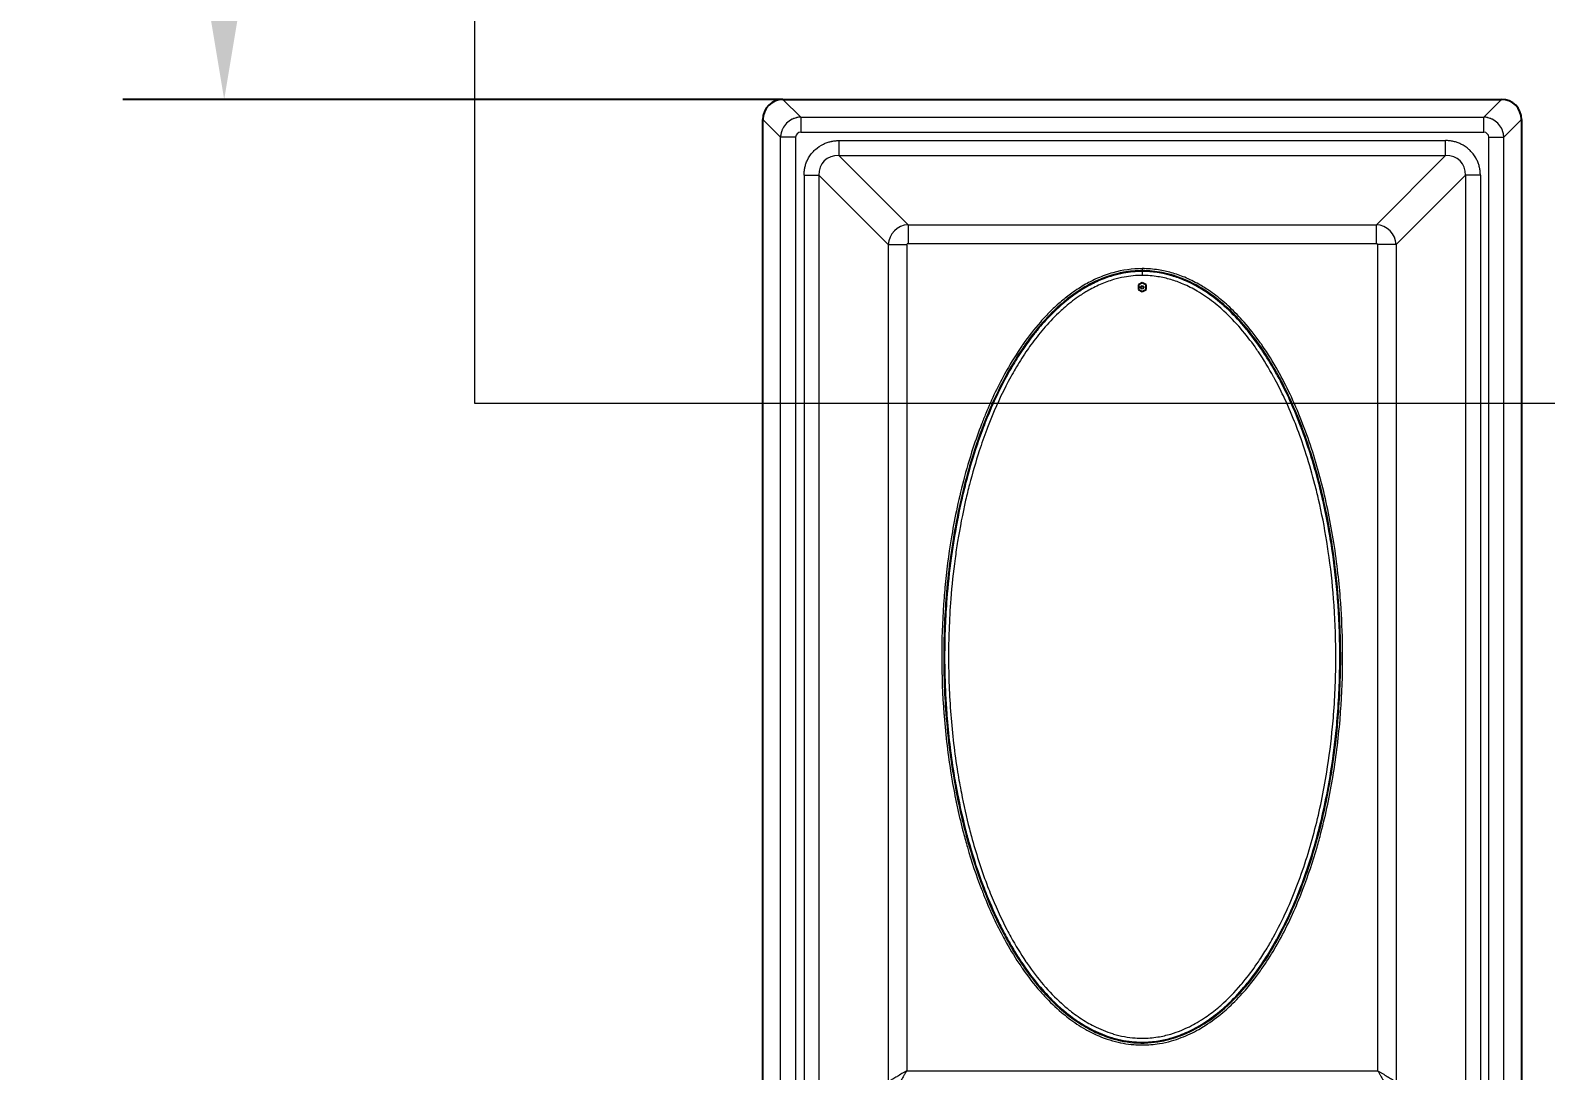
# Model space of a CAD drawing. Header units: millimetres. Extents: x 0 to 1486, y 0 to 1051.
# Drawn here: x 211.4 to 270.7, y 243 to 283.7 of the extents above; entities that cross this region are included whole.
import ezdxf

# ---------------------------------------------------------------- set-up
doc = ezdxf.new("R2010")
doc.units = ezdxf.units.MM
doc.header["$LTSCALE"] = 1.25
for name, color, linetype, lineweight, true_color in [('Bemaßungen(DIN)', 7, 'Continuous', 5, 0x262659), ('Detailkreislinien(DIN)', 7, 'Continuous', 9, 0x262659), ('Sichtbare Kanten(DIN)', 7, 'Continuous', 25, 0x262659), ('Sichtbare tangentiale Kanten(DIN)', 7, 'Continuous', 15, 0x1a1a3e)]:
    doc.layers.add(name, color=color, linetype=linetype, lineweight=lineweight, true_color=true_color)
doc.styles.add('Aktuell-DINGroßer Text', font='arial.ttf')
doc.dimstyles.new('STANDARD-DIN', dxfattribs={"dimscale": 1.25, "dimtxt": 5.25, "dimasz": 2.5, "dimexe": 3.175, "dimexo": 0, "dimgap": 0.8, "dimtad": 1, "dimrnd": 1e-08, "dimtxsty": 'Aktuell-DINGroßer Text', "dimcen": 0.09, "dimdle": 10, "dimclrd": 256, "dimclre": 256, "dimclrt": 256, "dimazin": 2, "dimtfac": 0.666667, "dimtmove": 0, "dimatfit": 3, "dimfxl": 1, "dimtolj": 1, "dimlwd": 25, "dimlwe": 25, "dimarcsym": 0})

# ---------------------------------------------------------------- blocks, each defined once
blk = doc.blocks.new('2DDetail0')
at = {"layer": 'Detailkreislinien(DIN)', "flags": 128}
blk.add_lwpolyline([(183, 215.291), (226.392, 215.291), (226.392, 353.269), (183, 353.269), (183, 215.291)], dxfattribs=at)
blk = doc.blocks.new('*D81')
at = {"layer": 'Bemaßungen(DIN)', "color": 250, "linetype": 'Continuous', "lineweight": 25, "true_color": 0x3f3f3f, "transparency": 16777216}
for p, q in [((240.826, 298.008), (214.982, 298.008)), ((218.951, 294.883), (218.951, 284.133)), ((240.826, 281.008), (214.982, 281.008))]:
    blk.add_line(p, q, dxfattribs=at)
at = {"layer": 'Bemaßungen(DIN)', "color": 250, "linetype": 'Continuous', "true_color": 0x3f3f3f, "transparency": 16777216}
for points in [[(218.43, 294.883), (219.472, 294.883), (218.951, 298.008)], [(218.43, 284.133), (219.472, 284.133), (218.951, 281.008)]]:
    blk.add_solid(points, dxfattribs=at)
at = {"layer": 'Defpoints', "color": 0, "linetype": 'Continuous', "transparency": 16777216}
for p in [(240.826, 298.008), (218.951, 281.008), (240.826, 281.008)]:
    blk.add_point(p, dxfattribs=at)
at = {"layer": 'Bemaßungen(DIN)', "color": 179, "linetype": 'Continuous', "lineweight": 25, "true_color": 0x262659, "transparency": 16777216, "insert": (211.362, 285.117), "char_height": 6.5625, "attachment_point": 1, "rotation": 90, "style": 'Aktuell-DINGroßer Text'}
blk.add_mtext('\\A1;17', dxfattribs=at)

msp = doc.modelspace()

# ---------------------------------------------------------------- linework, layer by layer
at = {"layer": 'Sichtbare Kanten(DIN)'}
for p, q in [((240.826, 281.008), (268.95, 281.008)), ((240.038, 167.096), (240.038, 280.22)), ((269.738, 280.22), (269.738, 167.096)), ((254.888, 273.831), (254.738, 273.745)), ((254.738, 273.745), (254.738, 273.572)), ((254.738, 273.572), (254.888, 273.485)), ((254.838, 273.687), (254.888, 273.716)), ((254.838, 273.629), (254.838, 273.687)), ((254.888, 273.6), (254.838, 273.629)), ((255.038, 273.745), (254.888, 273.831)), ((254.888, 273.716), (254.938, 273.687)), ((254.938, 273.629), (254.888, 273.6)), ((254.888, 273.485), (255.038, 273.572)), ((254.938, 273.687), (254.938, 273.629)), ((255.038, 273.572), (255.038, 273.745))]:
    msp.add_line(p, q, dxfattribs=at)
for centre, major_axis in [((240.851, 280.196), (-0.583, 0.583)), ((268.926, 280.196), (0.583, 0.583))]:
    msp.add_ellipse(centre, major_axis=major_axis, ratio=0.970288, start_param=5.512866, end_param=7.053504, dxfattribs=at)
at = {"layer": 'Sichtbare tangentiale Kanten(DIN)'}
for p, q in [((240.826, 281.008), (241.52, 280.314)), ((268.95, 281.008), (268.257, 280.314)), ((240.038, 280.22), (240.732, 279.527)), ((241.52, 280.314), (241.52, 279.724)), ((241.52, 280.314), (268.257, 280.314)), ((268.257, 279.724), (268.257, 280.314)), ((269.738, 280.22), (269.045, 279.527)), ((240.732, 167.79), (240.732, 279.527)), ((241.323, 279.527), (240.732, 279.527)), ((241.323, 167.79), (241.323, 279.527)), ((241.52, 279.724), (268.257, 279.724)), ((268.454, 167.79), (268.454, 279.527)), ((268.454, 279.527), (269.045, 279.527)), ((269.045, 167.79), (269.045, 279.527)), ((243.009, 279.396), (243.009, 278.814)), ((243.009, 279.396), (266.767, 279.396)), ((243.009, 278.814), (266.767, 278.814)), ((243.009, 278.814), (245.721, 276.102)), ((266.767, 278.814), (264.056, 276.102)), ((266.767, 278.814), (266.767, 279.396)), ((241.651, 278.037), (242.233, 278.037)), ((241.651, 278.037), (241.651, 241.956)), ((242.233, 278.037), (242.233, 241.956)), ((242.233, 278.037), (244.945, 275.326)), ((267.544, 278.037), (264.832, 275.326)), ((268.126, 278.037), (267.544, 278.037)), ((267.544, 278.037), (267.544, 241.956)), ((268.126, 278.037), (268.126, 241.956)), ((245.721, 276.102), (264.056, 276.102)), ((245.721, 276.102), (245.721, 275.374)), ((264.056, 275.374), (264.056, 276.102)), ((244.945, 275.326), (244.945, 242.538)), ((244.945, 275.326), (245.672, 275.326)), ((245.672, 275.326), (245.672, 242.986)), ((245.721, 275.374), (264.056, 275.374)), ((264.832, 275.326), (264.104, 275.326)), ((264.104, 275.326), (264.104, 242.986)), ((264.832, 275.326), (264.832, 242.538)), ((254.888, 274.385), (254.888, 274.309)), ((254.888, 274.309), (254.888, 274.273)), ((254.888, 274.273), (254.888, 274.119)), ((245.672, 242.986), (264.104, 242.986))]:
    msp.add_line(p, q, dxfattribs=at)
for centre, major_axis, ratio, start_param, end_param in [((241.526, 279.521), (0.146, -0.146), 0.970883, 2.370846, 3.912339), ((268.251, 279.521), (0.146, 0.146), 0.970883, 5.512439, 7.053932), ((243.093, 277.953), (-0.65, 0.65), 0.870843, 5.527084, 7.039287), ((266.683, 277.953), (0.65, 0.65), 0.870843, 5.527084, 7.039287), ((245.724, 275.323), (0.566, 0.566), 0.950188, 0.814511, 2.327081), ((264.053, 275.323), (-0.566, 0.566), 0.950188, 3.956104, 5.468674), ((245.724, 275.323), (-0.0375, 0.0375), 0.943242, 5.526901, 7.03947), ((264.053, 275.323), (0.0375, 0.0375), 0.943242, 5.526901, 7.03947)]:
    msp.add_ellipse(centre, major_axis=major_axis, ratio=ratio, start_param=start_param, end_param=end_param, dxfattribs=at)
for points, knots in [([(241.52, 280.314), (241.491, 280.314), (241.462, 280.312), (241.433, 280.308), (241.411, 280.305), (241.389, 280.301), (241.368, 280.296), (241.361, 280.295), (241.354, 280.293), (241.347, 280.291), (241.318, 280.284), (241.29, 280.276), (241.263, 280.266), (241.249, 280.261), (241.235, 280.255), (241.222, 280.25), (241.208, 280.244), (241.195, 280.238), (241.182, 280.231), (241.103, 280.192), (241.031, 280.14), (240.968, 280.078), (240.906, 280.016), (240.854, 279.943), (240.815, 279.864), (240.809, 279.851), (240.803, 279.838), (240.797, 279.825), (240.791, 279.811), (240.786, 279.797), (240.781, 279.784), (240.771, 279.756), (240.762, 279.728), (240.755, 279.7), (240.753, 279.693), (240.752, 279.686), (240.75, 279.678), (240.745, 279.657), (240.742, 279.635), (240.739, 279.614), (240.735, 279.585), (240.733, 279.556), (240.732, 279.527)], [-3.12982, -3.12982, -3.12982, -3.12982, -3.041776, -3.041776, -3.041776, -2.975742, -2.975742, -2.975742, -2.953731, -2.953731, -2.953731, -2.865686, -2.865686, -2.865686, -2.821663, -2.821663, -2.821663, -2.777642, -2.777642, -2.777642, -2.513508, -2.513508, -2.513508, -2.249374, -2.249374, -2.249374, -2.205353, -2.205353, -2.205353, -2.161329, -2.161329, -2.161329, -2.073285, -2.073285, -2.073285, -2.051273, -2.051273, -2.051273, -1.98524, -1.98524, -1.98524, -1.897195, -1.897195, -1.897195, -1.897195]), ([(269.045, 279.527), (269.044, 279.556), (269.042, 279.585), (269.038, 279.614), (269.035, 279.635), (269.031, 279.657), (269.026, 279.678), (269.025, 279.686), (269.023, 279.693), (269.021, 279.7), (269.014, 279.728), (269.006, 279.756), (268.996, 279.784), (268.991, 279.797), (268.985, 279.811), (268.98, 279.825), (268.974, 279.838), (268.968, 279.851), (268.961, 279.864), (268.922, 279.943), (268.87, 280.016), (268.808, 280.078), (268.746, 280.14), (268.673, 280.192), (268.594, 280.231), (268.581, 280.238), (268.568, 280.244), (268.555, 280.25), (268.541, 280.255), (268.528, 280.261), (268.514, 280.266), (268.486, 280.276), (268.458, 280.284), (268.43, 280.291), (268.423, 280.293), (268.416, 280.295), (268.409, 280.296), (268.387, 280.301), (268.366, 280.305), (268.344, 280.308), (268.315, 280.312), (268.286, 280.314), (268.257, 280.314)], [-3.12982, -3.12982, -3.12982, -3.12982, -3.041776, -3.041776, -3.041776, -2.975742, -2.975742, -2.975742, -2.953731, -2.953731, -2.953731, -2.865686, -2.865686, -2.865686, -2.821663, -2.821663, -2.821663, -2.777642, -2.777642, -2.777642, -2.513508, -2.513508, -2.513508, -2.249374, -2.249374, -2.249374, -2.205353, -2.205353, -2.205353, -2.161329, -2.161329, -2.161329, -2.073285, -2.073285, -2.073285, -2.051273, -2.051273, -2.051273, -1.98524, -1.98524, -1.98524, -1.897195, -1.897195, -1.897195, -1.897195]), ([(241.651, 278.037), (241.651, 278.063), (241.651, 278.089), (241.653, 278.115), (241.654, 278.134), (241.655, 278.154), (241.657, 278.173), (241.658, 278.179), (241.658, 278.186), (241.659, 278.192), (241.662, 278.218), (241.665, 278.243), (241.669, 278.269), (241.672, 278.281), (241.674, 278.294), (241.676, 278.307), (241.679, 278.319), (241.681, 278.332), (241.684, 278.344), (241.69, 278.369), (241.696, 278.394), (241.703, 278.419), (241.71, 278.443), (241.717, 278.468), (241.726, 278.492), (241.734, 278.516), (241.743, 278.54), (241.752, 278.563), (241.762, 278.587), (241.772, 278.61), (241.783, 278.633), (241.838, 278.747), (241.908, 278.853), (241.992, 278.948), (242.009, 278.966), (242.026, 278.985), (242.044, 279.003), (242.062, 279.02), (242.08, 279.038), (242.099, 279.054), (242.193, 279.138), (242.299, 279.209), (242.414, 279.263), (242.437, 279.274), (242.46, 279.284), (242.483, 279.294), (242.507, 279.303), (242.531, 279.312), (242.555, 279.321), (242.579, 279.329), (242.603, 279.337), (242.628, 279.343), (242.652, 279.35), (242.677, 279.357), (242.702, 279.362), (242.715, 279.365), (242.727, 279.368), (242.74, 279.37), (242.752, 279.373), (242.765, 279.375), (242.778, 279.377), (242.803, 279.381), (242.829, 279.385), (242.854, 279.387), (242.861, 279.388), (242.867, 279.389), (242.873, 279.389), (242.893, 279.391), (242.912, 279.393), (242.931, 279.394), (242.957, 279.395), (242.983, 279.396), (243.009, 279.396)], [-5.513202, -5.513202, -5.513202, -5.513202, -5.436809, -5.436809, -5.436809, -5.379514, -5.379514, -5.379514, -5.360415, -5.360415, -5.360415, -5.284022, -5.284022, -5.284022, -5.245825, -5.245825, -5.245825, -5.207629, -5.207629, -5.207629, -5.131235, -5.131235, -5.131235, -5.054842, -5.054842, -5.054842, -4.978448, -4.978448, -4.978448, -4.902055, -4.902055, -4.902055, -4.520088, -4.520088, -4.520088, -4.443694, -4.443694, -4.443694, -4.367301, -4.367301, -4.367301, -3.985334, -3.985334, -3.985334, -3.90894, -3.90894, -3.90894, -3.832547, -3.832547, -3.832547, -3.756153, -3.756153, -3.756153, -3.67976, -3.67976, -3.67976, -3.641563, -3.641563, -3.641563, -3.603367, -3.603367, -3.603367, -3.526973, -3.526973, -3.526973, -3.507875, -3.507875, -3.507875, -3.45058, -3.45058, -3.45058, -3.374186, -3.374186, -3.374186, -3.374186]), ([(268.126, 278.037), (268.126, 278.063), (268.125, 278.089), (268.124, 278.115), (268.123, 278.134), (268.121, 278.154), (268.119, 278.173), (268.119, 278.179), (268.118, 278.186), (268.117, 278.192), (268.115, 278.218), (268.111, 278.243), (268.107, 278.269), (268.105, 278.281), (268.103, 278.294), (268.1, 278.307), (268.098, 278.319), (268.095, 278.332), (268.092, 278.344), (268.087, 278.369), (268.081, 278.394), (268.074, 278.419), (268.067, 278.443), (268.059, 278.468), (268.051, 278.492), (268.042, 278.516), (268.034, 278.54), (268.024, 278.563), (268.014, 278.587), (268.004, 278.61), (267.993, 278.633), (267.939, 278.747), (267.868, 278.853), (267.785, 278.948), (267.768, 278.966), (267.751, 278.985), (267.733, 279.003), (267.715, 279.02), (267.697, 279.038), (267.678, 279.054), (267.584, 279.138), (267.477, 279.209), (267.363, 279.263), (267.34, 279.274), (267.317, 279.284), (267.293, 279.294), (267.27, 279.303), (267.246, 279.312), (267.222, 279.321), (267.198, 279.329), (267.173, 279.337), (267.149, 279.343), (267.124, 279.35), (267.099, 279.357), (267.074, 279.362), (267.062, 279.365), (267.049, 279.368), (267.037, 279.37), (267.024, 279.373), (267.011, 279.375), (266.999, 279.377), (266.973, 279.381), (266.948, 279.385), (266.922, 279.387), (266.916, 279.388), (266.909, 279.389), (266.903, 279.389), (266.884, 279.391), (266.864, 279.393), (266.845, 279.394), (266.819, 279.395), (266.793, 279.396), (266.767, 279.396)], [-5.513202, -5.513202, -5.513202, -5.513202, -5.436809, -5.436809, -5.436809, -5.379514, -5.379514, -5.379514, -5.360415, -5.360415, -5.360415, -5.284022, -5.284022, -5.284022, -5.245825, -5.245825, -5.245825, -5.207629, -5.207629, -5.207629, -5.131235, -5.131235, -5.131235, -5.054842, -5.054842, -5.054842, -4.978448, -4.978448, -4.978448, -4.902055, -4.902055, -4.902055, -4.520088, -4.520088, -4.520088, -4.443694, -4.443694, -4.443694, -4.367301, -4.367301, -4.367301, -3.985334, -3.985334, -3.985334, -3.90894, -3.90894, -3.90894, -3.832547, -3.832547, -3.832547, -3.756153, -3.756153, -3.756153, -3.67976, -3.67976, -3.67976, -3.641563, -3.641563, -3.641563, -3.603367, -3.603367, -3.603367, -3.526973, -3.526973, -3.526973, -3.507875, -3.507875, -3.507875, -3.45058, -3.45058, -3.45058, -3.374186, -3.374186, -3.374186, -3.374186]), ([(254.888, 274.385), (255.101, 274.385), (255.315, 274.368), (255.525, 274.335), (255.697, 274.308), (255.867, 274.271), (256.034, 274.224), (256.21, 274.174), (256.382, 274.114), (256.551, 274.044), (256.74, 273.965), (256.923, 273.875), (257.101, 273.775), (257.233, 273.7), (257.363, 273.62), (257.489, 273.535), (257.683, 273.403), (257.87, 273.26), (258.049, 273.109), (258.141, 273.031), (258.23, 272.951), (258.317, 272.87), (258.512, 272.687), (258.698, 272.495), (258.874, 272.294), (259.098, 272.04), (259.307, 271.774), (259.503, 271.498), (259.531, 271.458), (259.559, 271.418), (259.587, 271.378), (259.807, 271.06), (260.011, 270.731), (260.2, 270.394), (260.225, 270.35), (260.25, 270.306), (260.274, 270.262), (260.435, 269.967), (260.586, 269.666), (260.728, 269.361), (260.891, 269.008), (261.042, 268.65), (261.181, 268.287), (261.456, 267.572), (261.687, 266.84), (261.881, 266.1), (261.883, 266.094), (261.884, 266.088), (261.886, 266.082), (262.082, 265.333), (262.24, 264.575), (262.365, 263.811), (262.432, 263.406), (262.489, 262.999), (262.537, 262.591), (262.579, 262.231), (262.615, 261.869), (262.643, 261.507), (262.689, 260.928), (262.718, 260.347), (262.729, 259.766), (262.733, 259.573), (262.735, 259.381), (262.735, 259.189), (262.735, 258.468), (262.709, 257.748), (262.656, 257.03), (262.652, 256.977), (262.648, 256.923), (262.644, 256.87), (262.582, 256.099), (262.49, 255.33), (262.365, 254.566), (262.364, 254.558), (262.363, 254.55), (262.361, 254.543), (262.237, 253.787), (262.08, 253.036), (261.886, 252.296), (261.837, 252.109), (261.786, 251.923), (261.733, 251.738), (261.571, 251.18), (261.388, 250.628), (261.179, 250.086), (261.144, 249.993), (261.107, 249.9), (261.07, 249.807), (260.818, 249.182), (260.531, 248.571), (260.201, 247.983), (260.156, 247.905), (260.111, 247.827), (260.066, 247.749), (259.915, 247.494), (259.756, 247.243), (259.587, 246.999), (259.489, 246.858), (259.387, 246.718), (259.283, 246.582), (259.152, 246.411), (259.016, 246.245), (258.874, 246.083), (258.689, 245.873), (258.495, 245.671), (258.289, 245.481), (258.211, 245.409), (258.131, 245.338), (258.049, 245.269), (257.829, 245.083), (257.597, 244.91), (257.354, 244.755), (257.271, 244.702), (257.186, 244.651), (257.101, 244.603), (256.882, 244.479), (256.654, 244.371), (256.419, 244.281), (256.293, 244.233), (256.164, 244.19), (256.034, 244.153), (255.879, 244.109), (255.721, 244.074), (255.563, 244.048), (255.34, 244.011), (255.114, 243.992), (254.888, 243.992), (254.777, 243.992), (254.666, 243.997), (254.555, 244.006), (254.281, 244.028), (254.008, 244.078), (253.743, 244.153), (253.738, 244.154), (253.734, 244.156), (253.729, 244.157), (253.437, 244.24), (253.154, 244.354), (252.883, 244.491), (252.813, 244.527), (252.744, 244.564), (252.676, 244.603), (252.444, 244.734), (252.221, 244.882), (252.009, 245.043), (251.913, 245.116), (251.819, 245.191), (251.727, 245.269), (251.492, 245.468), (251.27, 245.683), (251.06, 245.908), (251.007, 245.966), (250.954, 246.024), (250.902, 246.083), (250.647, 246.374), (250.41, 246.681), (250.19, 246.999), (250.17, 247.028), (250.15, 247.057), (250.131, 247.086), (249.933, 247.377), (249.748, 247.677), (249.576, 247.983), (249.52, 248.082), (249.466, 248.181), (249.413, 248.281), (249.138, 248.799), (248.895, 249.333), (248.679, 249.878), (248.651, 249.947), (248.624, 250.016), (248.597, 250.086), (248.389, 250.628), (248.205, 251.18), (248.044, 251.738), (247.99, 251.923), (247.939, 252.109), (247.89, 252.296), (247.723, 252.935), (247.583, 253.581), (247.468, 254.232), (247.448, 254.343), (247.429, 254.455), (247.411, 254.566), (247.286, 255.33), (247.194, 256.099), (247.133, 256.87), (247.131, 256.898), (247.128, 256.927), (247.126, 256.955), (247.07, 257.698), (247.042, 258.443), (247.042, 259.189), (247.042, 259.26), (247.042, 259.33), (247.042, 259.401), (247.047, 260.104), (247.077, 260.807), (247.133, 261.507), (247.143, 261.638), (247.154, 261.768), (247.167, 261.898), (247.226, 262.538), (247.307, 263.177), (247.411, 263.811), (247.471, 264.174), (247.538, 264.537), (247.613, 264.897), (247.696, 265.294), (247.788, 265.689), (247.89, 266.082), (248.002, 266.508), (248.126, 266.932), (248.263, 267.351), (248.366, 267.667), (248.478, 267.981), (248.597, 268.291), (248.652, 268.433), (248.708, 268.574), (248.766, 268.714), (248.997, 269.274), (249.257, 269.821), (249.552, 270.35), (249.56, 270.365), (249.568, 270.379), (249.576, 270.394), (249.766, 270.731), (249.969, 271.06), (250.19, 271.378), (250.199, 271.392), (250.209, 271.406), (250.219, 271.42), (250.431, 271.723), (250.658, 272.016), (250.902, 272.294), (251.031, 272.44), (251.164, 272.582), (251.303, 272.719), (251.439, 272.854), (251.581, 272.984), (251.727, 273.109), (251.859, 273.221), (251.996, 273.328), (252.136, 273.429), (252.31, 273.554), (252.49, 273.67), (252.675, 273.775), (252.825, 273.859), (252.98, 273.937), (253.137, 274.006), (253.334, 274.092), (253.536, 274.165), (253.743, 274.224), (254.115, 274.329), (254.502, 274.385), (254.888, 274.385)], [0, 0, 0, 0, 0.639708, 0.639708, 0.639708, 1.160348, 1.160348, 1.160348, 1.708499, 1.708499, 1.708499, 2.321068, 2.321068, 2.321068, 2.777127, 2.777127, 2.777127, 3.481707, 3.481707, 3.481707, 3.840961, 3.840961, 3.840961, 4.642216, 4.642216, 4.642216, 5.656868, 5.656868, 5.656868, 5.802986, 5.802986, 5.802986, 6.963587, 6.963587, 6.963587, 7.114552, 7.114552, 7.114552, 8.124051, 8.124051, 8.124051, 9.289556, 9.289556, 9.289556, 11.587453, 11.587453, 11.587453, 11.605982, 11.605982, 11.605982, 13.927144, 13.927144, 13.927144, 15.159529, 15.159529, 15.159529, 16.248341, 16.248341, 16.248341, 17.992352, 17.992352, 17.992352, 18.569576, 18.569576, 18.569576, 20.730291, 20.730291, 20.730291, 20.890769, 20.890769, 20.890769, 23.211965, 23.211965, 23.211965, 23.235727, 23.235727, 23.235727, 25.53318, 25.53318, 25.53318, 26.112017, 26.112017, 26.112017, 27.854377, 27.854377, 27.854377, 28.153739, 28.153739, 28.153739, 30.175566, 30.175566, 30.175566, 30.445968, 30.445968, 30.445968, 31.33622, 31.33622, 31.33622, 31.85246, 31.85246, 31.85246, 32.496894, 32.496894, 32.496894, 33.336993, 33.336993, 33.336993, 33.657412, 33.657412, 33.657412, 34.522413, 34.522413, 34.522413, 34.818036, 34.818036, 34.818036, 35.57249, 35.57249, 35.57249, 35.978641, 35.978641, 35.978641, 36.46173, 36.46173, 36.46173, 37.139135, 37.139135, 37.139135, 37.472442, 37.472442, 37.472442, 38.299742, 38.299742, 38.299742, 38.313597, 38.313597, 38.313597, 39.224503, 39.224503, 39.224503, 39.460285, 39.460285, 39.460285, 40.259784, 40.259784, 40.259784, 40.620853, 40.620853, 40.620853, 41.545701, 41.545701, 41.545701, 41.781511, 41.781511, 41.781511, 42.942132, 42.942132, 42.942132, 43.047049, 43.047049, 43.047049, 44.102719, 44.102719, 44.102719, 44.442229, 44.442229, 44.442229, 46.200033, 46.200033, 46.200033, 46.423921, 46.423921, 46.423921, 48.166433, 48.166433, 48.166433, 48.745108, 48.745108, 48.745108, 50.727284, 50.727284, 50.727284, 51.066318, 51.066318, 51.066318, 53.387519, 53.387519, 53.387519, 53.473034, 53.473034, 53.473034, 55.708716, 55.708716, 55.708716, 55.921312, 55.921312, 55.921312, 58.029915, 58.029915, 58.029915, 58.421576, 58.421576, 58.421576, 60.351166, 60.351166, 60.351166, 61.455449, 61.455449, 61.455449, 62.672368, 62.672368, 62.672368, 63.995258, 63.995258, 63.995258, 64.993535, 64.993535, 64.993535, 65.448701, 65.448701, 65.448701, 67.264643, 67.264643, 67.264643, 67.314699, 67.314699, 67.314699, 68.475297, 68.475297, 68.475297, 68.525889, 68.525889, 68.525889, 69.636002, 69.636002, 69.636002, 70.220476, 70.220476, 70.220476, 70.796631, 70.796631, 70.796631, 71.316647, 71.316647, 71.316647, 71.957253, 71.957253, 71.957253, 72.473802, 72.473802, 72.473802, 73.117889, 73.117889, 73.117889, 74.278288, 74.278288, 74.278288, 74.278288]), ([(254.888, 274.309), (255.15, 274.309), (255.709, 274.253), (256.583, 273.983), (257.462, 273.499), (258.311, 272.808), (259.071, 271.98), (259.702, 271.097), (260.435, 269.861), (261.172, 268.217), (261.797, 266.232), (262.215, 264.346), (262.529, 262.256), (262.695, 259.812), (262.622, 256.957), (262.282, 254.26), (261.724, 251.854), (261.007, 249.743), (260.164, 247.98), (259.206, 246.551), (258.301, 245.548), (257.369, 244.814), (256.48, 244.355), (255.547, 244.087), (254.565, 244.033), (253.644, 244.233), (252.89, 244.556), (252.26, 244.935), (251.658, 245.411), (251.054, 246.006), (250.485, 246.695), (249.944, 247.489), (249.339, 248.543), (248.695, 249.959), (248.056, 251.849), (247.505, 254.205), (247.174, 256.774), (247.085, 259.427), (247.213, 261.998), (247.59, 264.65), (248.182, 266.975), (248.883, 268.861), (249.494, 270.128), (250.11, 271.147), (250.683, 271.942), (251.408, 272.754), (252.233, 273.447), (253.183, 273.98), (254.051, 274.253), (254.641, 274.309), (254.888, 274.309)], [0, 0, 0, 0, 0.801473, 1.708499, 2.777127, 3.840961, 5.018658, 6.172353, 7.114552, 9.351003, 11.587453, 13.373491, 15.159529, 17.94491, 20.730291, 23.740723, 26.112017, 28.153739, 30.445968, 31.987116, 33.336993, 34.522413, 35.57249, 36.368743, 37.472442, 38.554664, 39.224503, 39.965544, 40.78815, 41.545701, 42.532728, 43.487478, 44.442229, 46.200033, 48.166433, 50.445565, 53.473034, 55.947305, 58.421576, 61.208417, 63.995258, 65.629951, 67.264643, 68.228999, 69.222094, 70.220476, 71.519846, 72.473802, 73.523577, 74.278288, 74.278288, 74.278288, 74.278288]), ([(254.888, 274.273), (255.281, 274.273), (255.674, 274.212), (256.05, 274.102), (256.22, 274.052), (256.387, 273.991), (256.55, 273.922), (256.746, 273.838), (256.937, 273.741), (257.121, 273.634), (257.236, 273.566), (257.349, 273.494), (257.459, 273.419), (257.669, 273.275), (257.87, 273.117), (258.061, 272.95), (258.103, 272.913), (258.146, 272.875), (258.187, 272.837), (258.43, 272.614), (258.658, 272.376), (258.871, 272.126), (258.932, 272.055), (258.992, 271.983), (259.051, 271.91), (259.233, 271.683), (259.404, 271.449), (259.566, 271.209), (259.616, 271.135), (259.665, 271.06), (259.714, 270.985), (259.872, 270.738), (260.022, 270.485), (260.164, 270.228), (260.171, 270.215), (260.178, 270.202), (260.186, 270.188), (260.341, 269.904), (260.486, 269.614), (260.622, 269.321), (260.786, 268.969), (260.936, 268.612), (261.075, 268.25), (261.088, 268.216), (261.101, 268.181), (261.114, 268.146), (261.238, 267.819), (261.352, 267.489), (261.458, 267.156), (261.583, 266.763), (261.697, 266.366), (261.8, 265.967), (261.86, 265.733), (261.916, 265.498), (261.969, 265.262), (262.083, 264.755), (262.181, 264.245), (262.264, 263.732), (262.285, 263.6), (262.306, 263.468), (262.325, 263.335), (262.416, 262.715), (262.485, 262.092), (262.534, 261.467), (262.589, 260.762), (262.618, 260.054), (262.622, 259.347), (262.622, 259.294), (262.622, 259.241), (262.622, 259.189), (262.622, 258.428), (262.593, 257.668), (262.534, 256.91), (262.521, 256.745), (262.506, 256.579), (262.491, 256.413), (262.434, 255.822), (262.359, 255.232), (262.264, 254.645), (262.203, 254.265), (262.133, 253.885), (262.054, 253.508), (261.978, 253.14), (261.893, 252.774), (261.8, 252.41), (261.638, 251.782), (261.45, 251.159), (261.231, 250.548), (261.193, 250.442), (261.154, 250.336), (261.114, 250.231), (261.01, 249.955), (260.899, 249.681), (260.781, 249.409), (260.596, 248.985), (260.394, 248.567), (260.17, 248.161), (260.168, 248.157), (260.166, 248.153), (260.164, 248.149), (260.028, 247.902), (259.885, 247.66), (259.733, 247.422), (259.678, 247.337), (259.623, 247.252), (259.566, 247.169), (259.402, 246.926), (259.228, 246.689), (259.044, 246.459), (258.987, 246.389), (258.929, 246.32), (258.871, 246.251), (258.664, 246.009), (258.444, 245.778), (258.21, 245.561), (258.161, 245.516), (258.111, 245.471), (258.061, 245.427), (257.866, 245.257), (257.662, 245.098), (257.448, 244.952), (257.341, 244.879), (257.232, 244.81), (257.121, 244.744), (257.027, 244.69), (256.932, 244.638), (256.836, 244.589), (256.63, 244.485), (256.418, 244.395), (256.199, 244.322), (256.15, 244.305), (256.1, 244.29), (256.05, 244.275), (255.878, 244.224), (255.703, 244.184), (255.526, 244.156), (255.315, 244.122), (255.102, 244.105), (254.888, 244.105), (254.79, 244.105), (254.691, 244.108), (254.593, 244.116), (254.299, 244.138), (254.008, 244.192), (253.726, 244.275), (253.71, 244.28), (253.693, 244.285), (253.677, 244.29), (253.339, 244.394), (253.015, 244.539), (252.71, 244.713), (252.692, 244.723), (252.674, 244.734), (252.656, 244.744), (252.455, 244.862), (252.263, 244.992), (252.078, 245.132), (251.954, 245.226), (251.833, 245.325), (251.716, 245.427), (251.648, 245.486), (251.582, 245.547), (251.516, 245.608), (251.301, 245.811), (251.098, 246.026), (250.907, 246.25), (250.676, 246.52), (250.462, 246.802), (250.262, 247.093), (250.245, 247.118), (250.227, 247.143), (250.21, 247.169), (250.101, 247.33), (249.996, 247.495), (249.894, 247.662), (249.797, 247.822), (249.703, 247.985), (249.613, 248.149), (249.51, 248.335), (249.412, 248.523), (249.318, 248.713), (249.129, 249.096), (248.957, 249.486), (248.798, 249.881), (248.752, 249.997), (248.706, 250.114), (248.662, 250.231), (248.464, 250.756), (248.289, 251.289), (248.135, 251.828), (248.08, 252.021), (248.027, 252.215), (247.977, 252.41), (247.856, 252.879), (247.75, 253.352), (247.658, 253.827), (247.605, 254.099), (247.556, 254.372), (247.512, 254.645), (247.391, 255.396), (247.302, 256.152), (247.242, 256.91), (247.222, 257.166), (247.206, 257.423), (247.193, 257.679), (247.167, 258.182), (247.154, 258.685), (247.154, 259.189), (247.154, 259.582), (247.162, 259.976), (247.178, 260.37), (247.192, 260.736), (247.214, 261.102), (247.243, 261.467), (247.284, 261.997), (247.34, 262.525), (247.411, 263.051), (247.442, 263.279), (247.476, 263.506), (247.512, 263.732), (247.592, 264.223), (247.685, 264.711), (247.792, 265.196), (247.85, 265.454), (247.911, 265.711), (247.977, 265.967), (248.092, 266.415), (248.221, 266.86), (248.365, 267.3), (248.457, 267.584), (248.556, 267.866), (248.662, 268.146), (248.693, 268.229), (248.725, 268.311), (248.758, 268.394), (248.9, 268.754), (249.053, 269.111), (249.22, 269.462), (249.344, 269.721), (249.474, 269.977), (249.613, 270.228), (249.669, 270.33), (249.726, 270.431), (249.785, 270.532), (249.914, 270.752), (250.049, 270.969), (250.192, 271.182), (250.198, 271.191), (250.204, 271.2), (250.21, 271.209), (250.347, 271.412), (250.491, 271.611), (250.643, 271.805), (250.728, 271.914), (250.815, 272.021), (250.905, 272.127), (251.094, 272.347), (251.293, 272.558), (251.504, 272.758), (251.574, 272.823), (251.644, 272.888), (251.716, 272.95), (251.899, 273.111), (252.091, 273.262), (252.292, 273.401), (252.41, 273.483), (252.531, 273.561), (252.655, 273.634), (252.825, 273.733), (253, 273.823), (253.18, 273.902), (253.357, 273.98), (253.54, 274.047), (253.726, 274.102), (253.867, 274.143), (254.01, 274.178), (254.154, 274.204), (254.396, 274.249), (254.642, 274.273), (254.888, 274.273)], [0, 0, 0, 0, 1.13436, 1.13436, 1.13436, 1.648132, 1.648132, 1.648132, 2.268893, 2.268893, 2.268893, 2.658644, 2.658644, 2.658644, 3.403508, 3.403508, 3.403508, 3.570243, 3.570243, 3.570243, 4.538009, 4.538009, 4.538009, 4.814995, 4.814995, 4.814995, 5.672522, 5.672522, 5.672522, 5.936787, 5.936787, 5.936787, 6.807049, 6.807049, 6.807049, 6.85221, 6.85221, 6.85221, 7.813767, 7.813767, 7.813767, 8.965202, 8.965202, 8.965202, 9.076064, 9.076064, 9.076064, 10.116636, 10.116636, 10.116636, 11.345066, 11.345066, 11.345066, 12.065149, 12.065149, 12.065149, 13.614093, 13.614093, 13.614093, 14.013663, 14.013663, 14.013663, 15.88308, 15.88308, 15.88308, 17.995019, 17.995019, 17.995019, 18.152131, 18.152131, 18.152131, 20.421151, 20.421151, 20.421151, 20.917399, 20.917399, 20.917399, 22.690238, 22.690238, 22.690238, 23.83978, 23.83978, 23.83978, 24.959232, 24.959232, 24.959232, 26.893631, 26.893631, 26.893631, 27.228211, 27.228211, 27.228211, 28.107348, 28.107348, 28.107348, 29.483886, 29.483886, 29.483886, 29.497213, 29.497213, 29.497213, 30.332062, 30.332062, 30.332062, 30.631736, 30.631736, 30.631736, 31.500075, 31.500075, 31.500075, 31.766262, 31.766262, 31.766262, 32.704434, 32.704434, 32.704434, 32.900755, 32.900755, 32.900755, 33.658217, 33.658217, 33.658217, 34.035302, 34.035302, 34.035302, 34.350766, 34.350766, 34.350766, 35.019428, 35.019428, 35.019428, 35.169775, 35.169775, 35.169775, 35.688089, 35.688089, 35.688089, 36.304253, 36.304253, 36.304253, 36.588432, 36.588432, 36.588432, 37.438768, 37.438768, 37.438768, 37.488776, 37.488776, 37.488776, 38.512582, 38.512582, 38.512582, 38.573276, 38.573276, 38.573276, 39.250927, 39.250927, 39.250927, 39.707763, 39.707763, 39.707763, 39.971507, 39.971507, 39.971507, 40.840853, 40.840853, 40.840853, 41.886498, 41.886498, 41.886498, 41.976802, 41.976802, 41.976802, 42.555048, 42.555048, 42.555048, 43.111289, 43.111289, 43.111289, 43.74126, 43.74126, 43.74126, 45.007841, 45.007841, 45.007841, 45.380295, 45.380295, 45.380295, 47.050279, 47.050279, 47.050279, 47.649332, 47.649332, 47.649332, 49.092716, 49.092716, 49.092716, 49.918292, 49.918292, 49.918292, 52.18734, 52.18734, 52.18734, 52.954306, 52.954306, 52.954306, 54.456398, 54.456398, 54.456398, 55.632024, 55.632024, 55.632024, 56.72542, 56.72542, 56.72542, 58.309742, 58.309742, 58.309742, 58.994445, 58.994445, 58.994445, 60.475949, 60.475949, 60.475949, 61.263459, 61.263459, 61.263459, 62.642156, 62.642156, 62.642156, 63.532468, 63.532468, 63.532468, 63.795658, 63.795658, 63.795658, 64.94916, 64.94916, 64.94916, 65.801482, 65.801482, 65.801482, 66.146102, 66.146102, 66.146102, 66.904062, 66.904062, 66.904062, 66.935983, 66.935983, 66.935983, 67.662022, 67.662022, 67.662022, 68.070543, 68.070543, 68.070543, 68.924954, 68.924954, 68.924954, 69.205049, 69.205049, 69.205049, 69.919449, 69.919449, 69.919449, 70.33964, 70.33964, 70.33964, 70.911285, 70.911285, 70.911285, 71.474241, 71.474241, 71.474241, 71.898749, 71.898749, 71.898749, 72.608523, 72.608523, 72.608523, 72.608523]), ([(254.888, 274.119), (255.095, 274.119), (255.302, 274.102), (255.506, 274.069), (255.675, 274.042), (255.843, 274.004), (256.007, 273.955), (256.171, 273.907), (256.332, 273.848), (256.49, 273.781), (256.68, 273.7), (256.865, 273.606), (257.044, 273.501), (257.156, 273.436), (257.265, 273.366), (257.372, 273.293), (257.577, 273.152), (257.773, 272.998), (257.96, 272.835), (258.002, 272.798), (258.043, 272.761), (258.084, 272.724), (258.318, 272.509), (258.538, 272.279), (258.745, 272.038), (258.748, 272.035), (258.751, 272.031), (258.755, 272.027), (258.949, 271.8), (259.132, 271.562), (259.305, 271.318), (259.35, 271.253), (259.395, 271.189), (259.439, 271.123), (259.651, 270.81), (259.847, 270.486), (260.03, 270.155), (260.037, 270.141), (260.044, 270.128), (260.051, 270.115), (260.18, 269.88), (260.301, 269.641), (260.416, 269.399), (260.573, 269.07), (260.718, 268.736), (260.853, 268.397), (260.893, 268.296), (260.932, 268.194), (260.971, 268.092), (261.094, 267.768), (261.207, 267.44), (261.312, 267.109), (261.437, 266.719), (261.549, 266.325), (261.651, 265.929), (261.701, 265.736), (261.748, 265.543), (261.792, 265.35), (261.918, 264.806), (262.024, 264.258), (262.113, 263.708), (262.134, 263.576), (262.154, 263.445), (262.174, 263.313), (262.264, 262.696), (262.333, 262.077), (262.381, 261.456), (262.436, 260.754), (262.465, 260.05), (262.469, 259.346), (262.469, 259.293), (262.469, 259.241), (262.469, 259.189), (262.469, 258.432), (262.44, 257.676), (262.381, 256.922), (262.369, 256.762), (262.355, 256.602), (262.34, 256.442), (262.283, 255.849), (262.208, 255.258), (262.113, 254.669), (262.052, 254.291), (261.982, 253.914), (261.904, 253.539), (261.828, 253.174), (261.744, 252.81), (261.651, 252.449), (261.463, 251.716), (261.238, 250.993), (260.971, 250.285), (260.704, 249.577), (260.394, 248.885), (260.03, 248.223), (259.948, 248.075), (259.864, 247.928), (259.777, 247.783), (259.669, 247.604), (259.557, 247.428), (259.439, 247.254), (259.277, 247.015), (259.106, 246.781), (258.924, 246.556), (258.869, 246.486), (258.812, 246.418), (258.754, 246.351), (258.508, 246.063), (258.244, 245.791), (257.96, 245.542), (257.934, 245.52), (257.908, 245.498), (257.883, 245.476), (257.716, 245.335), (257.542, 245.201), (257.362, 245.078), (257.258, 245.007), (257.152, 244.94), (257.043, 244.876), (256.841, 244.758), (256.631, 244.653), (256.415, 244.565), (256.281, 244.511), (256.145, 244.463), (256.007, 244.422), (255.841, 244.373), (255.672, 244.334), (255.502, 244.307), (255.299, 244.274), (255.094, 244.258), (254.888, 244.258), (254.798, 244.258), (254.709, 244.261), (254.619, 244.267), (254.332, 244.287), (254.046, 244.34), (253.77, 244.422), (253.754, 244.427), (253.738, 244.431), (253.722, 244.436), (253.474, 244.513), (253.233, 244.612), (253.002, 244.729), (252.911, 244.776), (252.821, 244.825), (252.733, 244.876), (252.538, 244.991), (252.351, 245.117), (252.171, 245.254), (252.049, 245.346), (251.931, 245.442), (251.817, 245.542), (251.567, 245.761), (251.333, 245.997), (251.114, 246.245), (251.083, 246.28), (251.052, 246.315), (251.022, 246.351), (250.796, 246.615), (250.585, 246.893), (250.388, 247.18), (250.371, 247.205), (250.354, 247.229), (250.337, 247.254), (250.125, 247.568), (249.929, 247.891), (249.747, 248.223), (249.694, 248.318), (249.643, 248.414), (249.592, 248.511), (249.351, 248.975), (249.135, 249.452), (248.94, 249.938), (248.894, 250.053), (248.849, 250.169), (248.805, 250.285), (248.574, 250.898), (248.375, 251.522), (248.203, 252.154), (248.177, 252.252), (248.151, 252.35), (248.125, 252.449), (248.005, 252.915), (247.9, 253.384), (247.808, 253.857), (247.755, 254.127), (247.707, 254.398), (247.663, 254.669), (247.543, 255.416), (247.454, 256.168), (247.395, 256.922), (247.336, 257.676), (247.307, 258.432), (247.307, 259.189), (247.307, 259.536), (247.313, 259.884), (247.326, 260.232), (247.34, 260.64), (247.363, 261.048), (247.395, 261.455), (247.436, 261.982), (247.492, 262.507), (247.563, 263.031), (247.594, 263.257), (247.627, 263.483), (247.664, 263.708), (247.751, 264.249), (247.855, 264.787), (247.977, 265.321), (248.024, 265.524), (248.073, 265.727), (248.125, 265.929), (248.24, 266.374), (248.368, 266.815), (248.51, 267.252), (248.602, 267.534), (248.701, 267.814), (248.805, 268.092), (248.873, 268.271), (248.943, 268.448), (249.016, 268.625), (249.232, 269.147), (249.475, 269.659), (249.747, 270.155), (249.802, 270.255), (249.859, 270.355), (249.917, 270.454), (250.05, 270.682), (250.19, 270.905), (250.337, 271.123), (250.401, 271.217), (250.466, 271.311), (250.532, 271.403), (250.687, 271.618), (250.85, 271.826), (251.022, 272.027), (251.207, 272.243), (251.403, 272.451), (251.61, 272.647), (251.677, 272.711), (251.746, 272.774), (251.817, 272.835), (251.996, 272.992), (252.183, 273.14), (252.379, 273.275), (252.494, 273.355), (252.612, 273.431), (252.733, 273.501), (252.897, 273.598), (253.067, 273.685), (253.241, 273.762), (253.413, 273.837), (253.59, 273.902), (253.77, 273.955), (253.905, 273.995), (254.043, 274.028), (254.182, 274.054), (254.415, 274.097), (254.652, 274.119), (254.888, 274.119)], [0, 0, 0, 0, 0.620901, 0.620901, 0.620901, 1.134291, 1.134291, 1.134291, 1.648132, 1.648132, 1.648132, 2.268896, 2.268896, 2.268896, 2.658644, 2.658644, 2.658644, 3.403509, 3.403509, 3.403509, 3.570243, 3.570243, 3.570243, 4.522872, 4.522872, 4.522872, 4.538033, 4.538033, 4.538033, 5.435647, 5.435647, 5.435647, 5.672526, 5.672526, 5.672526, 6.807049, 6.807049, 6.807049, 6.85221, 6.85221, 6.85221, 7.65563, 7.65563, 7.65563, 8.748582, 8.748582, 8.748582, 9.07605, 9.07605, 9.07605, 10.116636, 10.116636, 10.116636, 11.345061, 11.345061, 11.345061, 11.940907, 11.940907, 11.940907, 13.614094, 13.614094, 13.614094, 14.013663, 14.013663, 14.013663, 15.883041, 15.883041, 15.883041, 17.995019, 17.995019, 17.995019, 18.152131, 18.152131, 18.152131, 20.421151, 20.421151, 20.421151, 20.902488, 20.902488, 20.902488, 22.690208, 22.690208, 22.690208, 23.83978, 23.83978, 23.83978, 24.959232, 24.959232, 24.959232, 27.228332, 27.228332, 27.228332, 29.497264, 29.497264, 29.497264, 30.004132, 30.004132, 30.004132, 30.631822, 30.631822, 30.631822, 31.500075, 31.500075, 31.500075, 31.766262, 31.766262, 31.766262, 32.900744, 32.900744, 32.900744, 33.002604, 33.002604, 33.002604, 33.658217, 33.658217, 33.658217, 34.035386, 34.035386, 34.035386, 34.737409, 34.737409, 34.737409, 35.169886, 35.169886, 35.169886, 35.688089, 35.688089, 35.688089, 36.304254, 36.304254, 36.304254, 36.573387, 36.573387, 36.573387, 37.438768, 37.438768, 37.438768, 37.488776, 37.488776, 37.488776, 38.267108, 38.267108, 38.267108, 38.573188, 38.573188, 38.573188, 39.250927, 39.250927, 39.250927, 39.707618, 39.707618, 39.707618, 40.702482, 40.702482, 40.702482, 40.842288, 40.842288, 40.842288, 41.886498, 41.886498, 41.886498, 41.976801, 41.976801, 41.976801, 43.111293, 43.111293, 43.111293, 43.438274, 43.438274, 43.438274, 45.007841, 45.007841, 45.007841, 45.380294, 45.380294, 45.380294, 47.344178, 47.344178, 47.344178, 47.649338, 47.649338, 47.649338, 49.092716, 49.092716, 49.092716, 49.918319, 49.918319, 49.918319, 52.187343, 52.187343, 52.187343, 54.456392, 54.456392, 54.456392, 55.49965, 55.49965, 55.49965, 56.725435, 56.725435, 56.725435, 58.309742, 58.309742, 58.309742, 58.994439, 58.994439, 58.994439, 60.637765, 60.637765, 60.637765, 61.26347, 61.26347, 61.26347, 62.642156, 62.642156, 62.642156, 63.532496, 63.532496, 63.532496, 64.10511, 64.10511, 64.10511, 65.801507, 65.801507, 65.801507, 66.146102, 66.146102, 66.146102, 66.936006, 66.936006, 66.936006, 67.277478, 67.277478, 67.277478, 68.070691, 68.070691, 68.070691, 68.924954, 68.924954, 68.924954, 69.205049, 69.205049, 69.205049, 69.919449, 69.919449, 69.919449, 70.339628, 70.339628, 70.339628, 70.911285, 70.911285, 70.911285, 71.474194, 71.474194, 71.474194, 71.898749, 71.898749, 71.898749, 72.608523, 72.608523, 72.608523, 72.608523]), ([(245.672, 242.986), (245.656, 242.976), (245.64, 242.967), (245.625, 242.957), (245.609, 242.948), (245.593, 242.938), (245.577, 242.929), (245.545, 242.91), (245.514, 242.891), (245.482, 242.872), (245.42, 242.835), (245.358, 242.798), (245.299, 242.762), (245.294, 242.759), (245.288, 242.756), (245.283, 242.752), (245.23, 242.72), (245.179, 242.69), (245.132, 242.662), (245.13, 242.66), (245.128, 242.659), (245.125, 242.657), (245.102, 242.644), (245.08, 242.631), (245.06, 242.618), (245.049, 242.612), (245.038, 242.605), (245.028, 242.599), (245.017, 242.593), (245.008, 242.587), (244.999, 242.582)], [0, 0, 0, 0, 0.0582986, 0.0582986, 0.0582986, 0.1166461, 0.1166461, 0.1166461, 0.2333101, 0.2333101, 0.2333101, 0.4661518, 0.4661518, 0.4661518, 0.4879572, 0.4879572, 0.4879572, 0.6992172, 0.6992172, 0.6992172, 0.7101229, 0.7101229, 0.7101229, 0.81566, 0.81566, 0.81566, 0.8738958, 0.8738958, 0.8738958, 0.9322887, 0.9322887, 0.9322887, 0.9322887]), ([(245.672, 242.986), (245.663, 242.97), (245.653, 242.954), (245.644, 242.938), (245.634, 242.922), (245.625, 242.906), (245.615, 242.891), (245.596, 242.859), (245.577, 242.827), (245.558, 242.796), (245.521, 242.734), (245.484, 242.672), (245.449, 242.613), (245.445, 242.608), (245.442, 242.602), (245.439, 242.597), (245.407, 242.544), (245.376, 242.493), (245.348, 242.446), (245.347, 242.444), (245.345, 242.441), (245.344, 242.439), (245.33, 242.416), (245.317, 242.394), (245.305, 242.374), (245.298, 242.362), (245.292, 242.352), (245.285, 242.341), (245.279, 242.331), (245.274, 242.321), (245.268, 242.312)], [0, 0, 0, 0, 0.0582986, 0.0582986, 0.0582986, 0.1166461, 0.1166461, 0.1166461, 0.2333101, 0.2333101, 0.2333101, 0.4661518, 0.4661518, 0.4661518, 0.4879572, 0.4879572, 0.4879572, 0.6992172, 0.6992172, 0.6992172, 0.7101229, 0.7101229, 0.7101229, 0.81566, 0.81566, 0.81566, 0.8738958, 0.8738958, 0.8738958, 0.9322887, 0.9322887, 0.9322887, 0.9322887]), ([(264.104, 242.986), (264.12, 242.976), (264.136, 242.967), (264.152, 242.957), (264.168, 242.948), (264.184, 242.938), (264.2, 242.929), (264.231, 242.91), (264.263, 242.891), (264.294, 242.872), (264.357, 242.835), (264.418, 242.798), (264.477, 242.762), (264.483, 242.759), (264.488, 242.756), (264.494, 242.752), (264.547, 242.72), (264.598, 242.69), (264.644, 242.662), (264.646, 242.66), (264.649, 242.659), (264.651, 242.657), (264.674, 242.644), (264.696, 242.631), (264.717, 242.618), (264.728, 242.612), (264.739, 242.605), (264.749, 242.599), (264.759, 242.593), (264.769, 242.587), (264.778, 242.582)], [0, 0, 0, 0, 0.0582986, 0.0582986, 0.0582986, 0.1166461, 0.1166461, 0.1166461, 0.2333101, 0.2333101, 0.2333101, 0.4661518, 0.4661518, 0.4661518, 0.4879572, 0.4879572, 0.4879572, 0.6992172, 0.6992172, 0.6992172, 0.7101229, 0.7101229, 0.7101229, 0.81566, 0.81566, 0.81566, 0.8738958, 0.8738958, 0.8738958, 0.9322887, 0.9322887, 0.9322887, 0.9322887]), ([(264.104, 242.986), (264.114, 242.97), (264.123, 242.954), (264.133, 242.938), (264.142, 242.922), (264.152, 242.906), (264.161, 242.891), (264.18, 242.859), (264.199, 242.827), (264.218, 242.796), (264.256, 242.734), (264.292, 242.672), (264.328, 242.613), (264.331, 242.608), (264.335, 242.602), (264.338, 242.597), (264.37, 242.544), (264.4, 242.493), (264.428, 242.446), (264.43, 242.444), (264.431, 242.441), (264.433, 242.439), (264.446, 242.416), (264.46, 242.394), (264.472, 242.374), (264.478, 242.362), (264.485, 242.352), (264.491, 242.341), (264.497, 242.331), (264.503, 242.321), (264.508, 242.312)], [0, 0, 0, 0, 0.0582986, 0.0582986, 0.0582986, 0.1166461, 0.1166461, 0.1166461, 0.2333101, 0.2333101, 0.2333101, 0.4661518, 0.4661518, 0.4661518, 0.4879572, 0.4879572, 0.4879572, 0.6992172, 0.6992172, 0.6992172, 0.7101229, 0.7101229, 0.7101229, 0.81566, 0.81566, 0.81566, 0.8738958, 0.8738958, 0.8738958, 0.9322887, 0.9322887, 0.9322887, 0.9322887])]:
    msp.add_open_spline(points, degree=3, knots=knots, dxfattribs=at)

# ---------------------------------------------------------------- block references
at = {"layer": 'Detailkreislinien(DIN)', "xscale": 1.25, "yscale": 1.25, "zscale": 1.25}
msp.add_blockref('2DDetail0', (0, 0), dxfattribs=at)

# ---------------------------------------------------------------- dimensions: what is measured, and where the dimension line sits
at = {"layer": 'Bemaßungen(DIN)', "color": 250, "linetype": 'Continuous', "lineweight": 25, "true_color": 0x3f3f3f}
dim = msp.add_linear_dim(base=(218.951, 281.008), p1=(240.826, 298.008), p2=(240.826, 281.008), angle=90, dimstyle='STANDARD-DIN', override={"dimgap": 0.8, "dimdec": 2, "dimtol": 0, "dimlim": 0, "dimtp": 0, "dimtm": 0, "dimtdec": 2, "dimtofl": 0, "dimatfit": 1}, dxfattribs=at)
dim.commit()
dim.dimension.update_dxf_attribs({"geometry": '*D81', "text_midpoint": (218.951, 289.508), "dimtype": 160})

doc.saveas('drawing.dxf')
